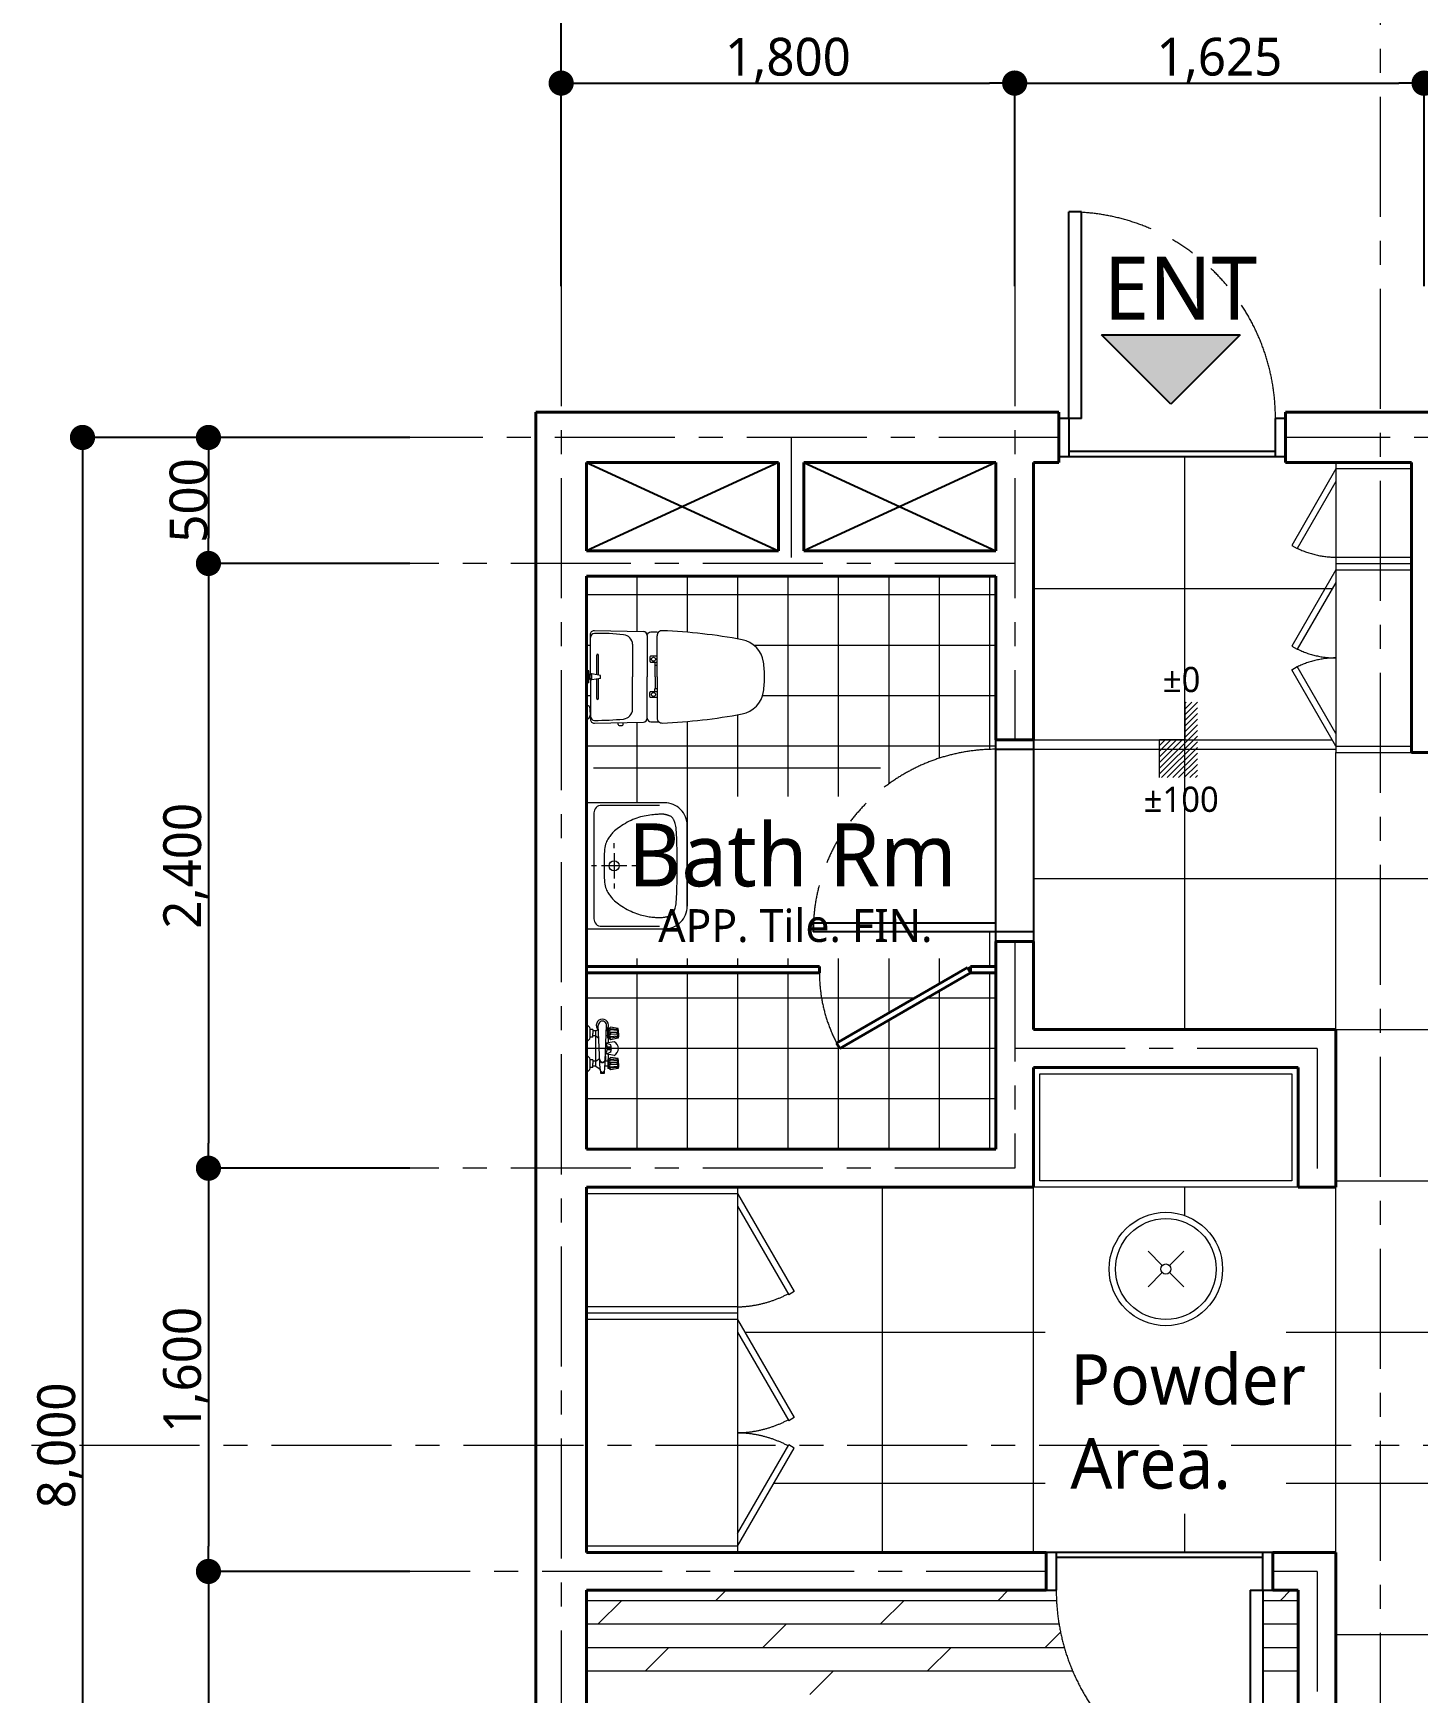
# Model space of a CAD drawing. Header units: millimetres. Extents: x 0 to 25200, y 0 to 17820.
# Drawn here: x 7254 to 12750, y 7928 to 14514 of the extents above; entities that cross this region are included whole.
import ezdxf

# ---------------------------------------------------------------- set-up
doc = ezdxf.new("R2010")
doc.units = ezdxf.units.MM
doc.header["$LTSCALE"] = 15
doc.linetypes.add('CENTER', pattern=[50.8, 31.75, -6.35, 6.35, -6.35])
doc.linetypes.add('PHANTOM', pattern=[63.5, 31.75, -6.35, 6.35, -6.35, 6.35, -6.35])
doc.layers.add('void', color=5, linetype='Continuous', plot=False)
for name, color, linetype, lineweight in [('가구', 4, 'Continuous', 20), ('가상선', 6, 'PHANTOM', 9), ('내벽선', 4, 'Continuous', 40), ('단차', 8, 'Continuous', 9), ('문자', 3, 'Continuous', 20), ('벽체선', 2, 'Continuous', 40), ('벽체중심선', 1, 'CENTER', 9), ('중심선', 1, 'CENTER', 9), ('치수보조선', 7, 'Continuous', 9), ('타일1', 6, 'Continuous', 9), ('타일2', 5, 'Continuous', 9)]:
    doc.layers.add(name, color=color, linetype=linetype, lineweight=lineweight)
for name, color, linetype in [('문-창문', 4, 'Continuous'), ('실선', 7, 'Continuous'), ('제도영역', 7, 'Continuous')]:
    doc.layers.add(name, color=color, linetype=linetype)
doc.styles.add('H1', font='malgun.ttf', dxfattribs={"height": 150})
doc.dimstyles.new('서현', dxfattribs={"dimtxt": 150, "dimasz": 100, "dimexe": 1.25, "dimexo": 0.625, "dimtad": 1, "dimdec": 4, "dimdsep": 46, "dimlunit": 6, "dimtxsty": 'H1', "dimblk": 'DOT', "dimcen": 2.5, "dimclrd": 256, "dimadec": 0, "dimazin": 0, "dimtfac": 1, "dimtdec": 4, "dimtmove": 0, "dimatfit": 3, "dimfxl": 1, "dimarcsym": 0})

# ---------------------------------------------------------------- blocks, each defined once
blk = doc.blocks.new('_Dot')
at = {"color": 0, "linetype": 'ByBlock', "lineweight": -2}
blk.add_line((-0.5, 0), (-1, 0), dxfattribs=at)
at = {"color": 0, "linetype": 'ByBlock', "const_width": 0.5}
blk.add_lwpolyline([(-0.25, 0, 1), (0.25, 0, 1)], format="xyb", close=True, dxfattribs=at)
blk = doc.blocks.new('*D1')
at = {"layer": 'Defpoints', "color": 0, "transparency": 16777216}
for p in [(15850, 14792.8), (9350, 13510), (15850, 13510)]:
    blk.add_point(p, dxfattribs=at)
at = {"layer": '치수보조선', "color": 0, "lineweight": -2, "transparency": 16777216}
for p, q in [((9350, 13510.6), (9350, 14794)), ((15850, 13510.6), (15850, 14794))]:
    blk.add_line(p, q, dxfattribs=at)
at = {"layer": '치수보조선', "lineweight": -2, "transparency": 16777216}
blk.add_line((9450, 14792.8), (15750, 14792.8), dxfattribs=at)
at = {"layer": '치수보조선', "lineweight": -2, "transparency": 16777216, "xscale": 100, "yscale": 100, "zscale": 100, "rotation": 180}
blk.add_blockref('_Dot', (9350, 14792.8), dxfattribs=at)
at = {"layer": '치수보조선', "lineweight": -2, "transparency": 16777216, "xscale": 100, "yscale": 100, "zscale": 100}
blk.add_blockref('_Dot', (15850, 14792.8), dxfattribs=at)
at = {"layer": '치수보조선', "color": 0, "transparency": 16777216, "insert": (12600, 14883.5), "char_height": 150, "attachment_point": 5, "style": 'H1'}
blk.add_mtext('6,500', dxfattribs=at)
blk = doc.blocks.new('*D2')
at = {"layer": 'Defpoints', "color": 0, "transparency": 16777216}
for p in [(11150, 14316.2), (9350, 13510), (11150, 13510)]:
    blk.add_point(p, dxfattribs=at)
at = {"layer": '치수보조선', "color": 0, "lineweight": -2, "transparency": 16777216}
for p, q in [((9350, 13510.6), (9350, 14317.4)), ((11150, 13510.6), (11150, 14317.4))]:
    blk.add_line(p, q, dxfattribs=at)
at = {"layer": '치수보조선', "lineweight": -2, "transparency": 16777216}
blk.add_line((9450, 14316.2), (11050, 14316.2), dxfattribs=at)
at = {"layer": '치수보조선', "lineweight": -2, "transparency": 16777216, "xscale": 100, "yscale": 100, "zscale": 100, "rotation": 180}
blk.add_blockref('_Dot', (9350, 14316.2), dxfattribs=at)
at = {"layer": '치수보조선', "lineweight": -2, "transparency": 16777216, "xscale": 100, "yscale": 100, "zscale": 100}
blk.add_blockref('_Dot', (11150, 14316.2), dxfattribs=at)
at = {"layer": '치수보조선', "color": 0, "transparency": 16777216, "insert": (10250, 14407.3), "char_height": 150, "attachment_point": 5, "style": 'H1'}
blk.add_mtext('1,800', dxfattribs=at)
blk = doc.blocks.new('*D3')
at = {"layer": 'Defpoints', "color": 0, "transparency": 16777216}
for p in [(12775, 14316.3), (11150, 13510), (12775, 13510)]:
    blk.add_point(p, dxfattribs=at)
at = {"layer": '치수보조선', "color": 0, "lineweight": -2, "transparency": 16777216}
for p, q in [((11150, 13510.6), (11150, 14317.5)), ((12775, 13510.6), (12775, 14317.5))]:
    blk.add_line(p, q, dxfattribs=at)
at = {"layer": '치수보조선', "lineweight": -2, "transparency": 16777216}
blk.add_line((11250, 14316.3), (12675, 14316.3), dxfattribs=at)
at = {"layer": '치수보조선', "lineweight": -2, "transparency": 16777216, "xscale": 100, "yscale": 100, "zscale": 100, "rotation": 180}
blk.add_blockref('_Dot', (11150, 14316.3), dxfattribs=at)
at = {"layer": '치수보조선', "lineweight": -2, "transparency": 16777216, "xscale": 100, "yscale": 100, "zscale": 100}
blk.add_blockref('_Dot', (12775, 14316.3), dxfattribs=at)
at = {"layer": '치수보조선', "color": 0, "transparency": 16777216, "insert": (11962.5, 14407.4), "char_height": 150, "attachment_point": 5, "style": 'H1'}
blk.add_mtext('1,625', dxfattribs=at)
blk = doc.blocks.new('*D4')
at = {"layer": 'Defpoints', "color": 0, "transparency": 16777216}
for p in [(13075, 14315.9), (12775, 13510), (13075, 13510)]:
    blk.add_point(p, dxfattribs=at)
at = {"layer": '치수보조선', "color": 0, "lineweight": -2, "transparency": 16777216}
for p, q in [((12775, 13510.6), (12775, 14317.1)), ((13075, 13510.6), (13075, 14317.1))]:
    blk.add_line(p, q, dxfattribs=at)
at = {"layer": '치수보조선', "lineweight": -2, "transparency": 16777216}
for p, q in [((12875, 14315.9), (12975, 14315.9)), ((13075, 14315.9), (13498.7, 14315.9))]:
    blk.add_line(p, q, dxfattribs=at)
at = {"layer": '치수보조선', "lineweight": -2, "transparency": 16777216, "xscale": 100, "yscale": 100, "zscale": 100, "rotation": 180}
blk.add_blockref('_Dot', (12775, 14315.9), dxfattribs=at)
at = {"layer": '치수보조선', "lineweight": -2, "transparency": 16777216, "xscale": 100, "yscale": 100, "zscale": 100}
blk.add_blockref('_Dot', (13075, 14315.9), dxfattribs=at)
at = {"layer": '치수보조선', "color": 0, "transparency": 16777216, "insert": (13336.8, 14394), "char_height": 150, "attachment_point": 5, "style": 'H1'}
blk.add_mtext('300', dxfattribs=at)
blk = doc.blocks.new('*D6')
at = {"layer": 'Defpoints', "color": 0, "transparency": 16777216}
for p in [(8750, 12910), (7450, 4910), (8750, 4910)]:
    blk.add_point(p, dxfattribs=at)
at = {"layer": '치수보조선', "color": 0, "lineweight": -2, "transparency": 16777216}
for p, q in [((8749.4, 12910), (7448.8, 12910)), ((8749.4, 4910), (7448.8, 4910))]:
    blk.add_line(p, q, dxfattribs=at)
at = {"layer": '치수보조선', "lineweight": -2, "transparency": 16777216}
blk.add_line((7450, 12810), (7450, 5010), dxfattribs=at)
at = {"layer": '치수보조선', "lineweight": -2, "transparency": 16777216, "xscale": 100, "yscale": 100, "zscale": 100}
for p, rotation in [((7450, 12910), 90), ((7450, 4910), 270)]:
    blk.add_blockref('_Dot', p, dxfattribs=dict(at, rotation=rotation))
at = {"layer": '치수보조선', "color": 0, "transparency": 16777216, "insert": (7359.3, 8910), "char_height": 150, "attachment_point": 5, "rotation": 90, "style": 'H1'}
blk.add_mtext('8,000', dxfattribs=at)
blk = doc.blocks.new('*D7')
at = {"layer": 'Defpoints', "color": 0, "transparency": 16777216}
for p in [(8750, 12910), (7950, 12410), (8750, 12410)]:
    blk.add_point(p, dxfattribs=at)
at = {"layer": '치수보조선', "color": 0, "lineweight": -2, "transparency": 16777216}
for p, q in [((8749.4, 12910), (7948.8, 12910)), ((8749.4, 12410), (7948.8, 12410))]:
    blk.add_line(p, q, dxfattribs=at)
at = {"layer": '치수보조선', "lineweight": -2, "transparency": 16777216}
blk.add_line((7950, 12810), (7950, 12510), dxfattribs=at)
at = {"layer": '치수보조선', "lineweight": -2, "transparency": 16777216, "xscale": 100, "yscale": 100, "zscale": 100}
for p, rotation in [((7950, 12910), 90), ((7950, 12410), 270)]:
    blk.add_blockref('_Dot', p, dxfattribs=dict(at, rotation=rotation))
at = {"layer": '치수보조선', "color": 0, "transparency": 16777216, "insert": (7871.9, 12660), "char_height": 150, "attachment_point": 5, "rotation": 90, "style": 'H1'}
blk.add_mtext('500', dxfattribs=at)
blk = doc.blocks.new('*D8')
at = {"layer": 'Defpoints', "color": 0, "transparency": 16777216}
for p in [(8750, 12410), (7950, 10010), (8750, 10010)]:
    blk.add_point(p, dxfattribs=at)
at = {"layer": '치수보조선', "color": 0, "lineweight": -2, "transparency": 16777216}
for p, q in [((8749.4, 12410), (7948.8, 12410)), ((8749.4, 10010), (7948.8, 10010))]:
    blk.add_line(p, q, dxfattribs=at)
at = {"layer": '치수보조선', "lineweight": -2, "transparency": 16777216}
blk.add_line((7950, 12310), (7950, 10110), dxfattribs=at)
at = {"layer": '치수보조선', "lineweight": -2, "transparency": 16777216, "xscale": 100, "yscale": 100, "zscale": 100}
for p, rotation in [((7950, 12410), 90), ((7950, 10010), 270)]:
    blk.add_blockref('_Dot', p, dxfattribs=dict(at, rotation=rotation))
at = {"layer": '치수보조선', "color": 0, "transparency": 16777216, "insert": (7859.3, 11210), "char_height": 150, "attachment_point": 5, "rotation": 90, "style": 'H1'}
blk.add_mtext('2,400', dxfattribs=at)
blk = doc.blocks.new('*D9')
at = {"layer": 'Defpoints', "color": 0, "transparency": 16777216}
for p in [(8750, 10010), (7950, 8410), (8750, 8410)]:
    blk.add_point(p, dxfattribs=at)
at = {"layer": '치수보조선', "color": 0, "lineweight": -2, "transparency": 16777216}
for p, q in [((8749.4, 10010), (7948.8, 10010)), ((8749.4, 8410), (7948.8, 8410))]:
    blk.add_line(p, q, dxfattribs=at)
at = {"layer": '치수보조선', "lineweight": -2, "transparency": 16777216}
blk.add_line((7950, 9910), (7950, 8510), dxfattribs=at)
at = {"layer": '치수보조선', "lineweight": -2, "transparency": 16777216, "xscale": 100, "yscale": 100, "zscale": 100}
for p, rotation in [((7950, 10010), 90), ((7950, 8410), 270)]:
    blk.add_blockref('_Dot', p, dxfattribs=dict(at, rotation=rotation))
at = {"layer": '치수보조선', "color": 0, "transparency": 16777216, "insert": (7858.9, 9210), "char_height": 150, "attachment_point": 5, "rotation": 90, "style": 'H1'}
blk.add_mtext('1,600', dxfattribs=at)
blk = doc.blocks.new('*D10')
at = {"layer": 'Defpoints', "color": 0, "transparency": 16777216}
for p in [(8750, 8410), (7950, 4910), (8750, 4910)]:
    blk.add_point(p, dxfattribs=at)
at = {"layer": '치수보조선', "color": 0, "lineweight": -2, "transparency": 16777216}
for p, q in [((8749.4, 8410), (7948.8, 8410)), ((8749.4, 4910), (7948.8, 4910))]:
    blk.add_line(p, q, dxfattribs=at)
at = {"layer": '치수보조선', "lineweight": -2, "transparency": 16777216}
blk.add_line((7950, 8310), (7950, 5010), dxfattribs=at)
at = {"layer": '치수보조선', "lineweight": -2, "transparency": 16777216, "xscale": 100, "yscale": 100, "zscale": 100}
for p, rotation in [((7950, 8410), 90), ((7950, 4910), 270)]:
    blk.add_blockref('_Dot', p, dxfattribs=dict(at, rotation=rotation))
at = {"layer": '치수보조선', "color": 0, "transparency": 16777216, "insert": (7859.3, 6660), "char_height": 150, "attachment_point": 5, "rotation": 90, "style": 'H1'}
blk.add_mtext('3,500', dxfattribs=at)

msp = doc.modelspace()

# ---------------------------------------------------------------- hatches: boundary and pattern name
at = {"layer": '단차'}
h = msp.add_hatch(dxfattribs=at)
h.set_pattern_fill('ANSI31', color=256, scale=5)
h.set_pattern_definition([(45, (3650, 2377.5), (-11.22532, 11.22532), [])])
h.paths.add_polyline_path([(11875, 11822.5), (11825, 11822.5), (11825, 11710), (11725, 11710), (11725, 11560), (11875, 11560)])
h.paths.add_polyline_path([(11875, 11860), (11825, 11860), (11825, 11822.5), (11875, 11822.5)])
at = {"layer": '제도영역'}
h = msp.add_hatch(color=7, dxfattribs=at)
h.dxf.hatch_style = 1
h.paths.add_polyline_path([(12045, 13317.5), (11495, 13317.5), (11770, 13042.5)])

# ---------------------------------------------------------------- linework, layer by layer
at = {"layer": 'void'}
for p, q in [((10212.5, 12810), (9450, 12460)), ((9450, 12810), (10212.5, 12460)), ((10312.5, 12810), (11075, 12460)), ((11075, 12810), (10312.5, 12460))]:
    msp.add_line(p, q, dxfattribs=at)
at = {"layer": '가구'}
for p, q in [((12425, 12785), (12250, 12481.89111)), ((12725, 12810), (12425, 12810)), ((12425, 12810), (12425, 11660)), ((12725, 12785), (12425, 12785)), ((12725, 11660), (12725, 12810)), ((12425, 12735), (12271.65064, 12469.39111)), ((12250, 12481.89111), (12271.65064, 12469.39111)), ((12425, 12385), (12250, 12081.89111)), ((12425, 12435), (12725, 12435)), ((12425, 12410), (12725, 12410)), ((12425, 12385), (12725, 12385)), ((12425, 12335), (12271.65064, 12069.39111)), ((12250, 12081.89111), (12271.65064, 12069.39111)), ((12250, 11988.10889), (12271.65064, 12000.60889)), ((12425, 11685), (12250, 11988.10889)), ((12425, 11735), (12271.65064, 12000.60889)), ((12425, 11685), (12725, 11685)), ((12425, 11660), (12725, 11660)), ((9560, 11280), (9560, 11300)), ((9490, 11210), (9470, 11210)), ((9610, 11210), (9510, 11210)), ((9560, 11260), (9560, 11160)), ((9650, 11210), (9630, 11210)), ((9560, 11140), (9560, 11120)), ((9464.4, 10529.07314), (9464.4, 10562.85191)), ((9475.37675, 10560.36107), (9464.4, 10560.36107)), ((9475.37675, 10560.36107), (9475.37675, 10545)), ((9487.73387, 10555.00459), (9475.37675, 10555.00459)), ((9475.37675, 10529.63893), (9475.37675, 10545)), ((9487.73387, 10555.00459), (9495.6515, 10561.00676)), ((9487.73387, 10414.99541), (9487.73387, 10555.00459)), ((9504.21003, 10400.07883), (9497.20766, 10577.25457)), ((9523.15761, 10400.07883), (9530.15998, 10577.25457)), ((9535.29873, 10555.00459), (9529.28062, 10555.00459)), ((9540.82519, 10564.13635), (9535.29873, 10564.13635)), ((9535.29873, 10525.86365), (9535.29873, 10564.13635)), ((9540.82519, 10564.13635), (9545.47193, 10570.04898)), ((9540.82519, 10525.86365), (9540.82519, 10564.13635)), ((9542.38591, 10566.12224), (9545.44622, 10563.33815)), ((9545.44622, 10563.33815), (9545.84379, 10559.08054)), ((9572.20194, 10560.89431), (9545.44622, 10563.33815)), ((9575.80127, 10565.12183), (9545.47193, 10570.04898)), ((9571.83761, 10556.75743), (9545.84379, 10559.08054)), ((9572.20194, 10549.28458), (9545.84379, 10548.94428)), ((9545.84379, 10548.94428), (9545.84379, 10545)), ((9545.84379, 10541.05572), (9545.84379, 10545)), ((9572.20194, 10541.39601), (9545.84379, 10541.05572)), ((9575.80127, 10565.12183), (9572.20194, 10560.89431)), ((9572.20194, 10560.89431), (9572.20194, 10556.56789)), ((9572.20194, 10549.28458), (9572.20194, 10545.34029)), ((9572.20194, 10541.39601), (9572.20194, 10545.34029)), ((9575.80127, 10545.34029), (9575.80127, 10565.12183)), ((9577.80754, 10559.57738), (9575.80127, 10559.57738)), ((9575.80127, 10545.34029), (9575.80127, 10525.55875)), ((9577.80754, 10545.34029), (9577.80754, 10559.57738)), ((9577.80754, 10545.34029), (9577.80754, 10531.1032)), ((9475.37675, 10529.63893), (9464.4, 10529.63893)), ((9487.73387, 10534.99541), (9475.37675, 10534.99541)), ((9487.73387, 10534.99541), (9499.22203, 10526.28649)), ((9559.97434, 10511.98109), (9527.37373, 10506.75608)), ((9546.49454, 10499.88483), (9527.37373, 10506.75608)), ((9535.29873, 10534.99541), (9528.48981, 10534.99541)), ((9548.97551, 10490.67042), (9533.06324, 10490.67042)), ((9548.97551, 10479.32958), (9533.06324, 10479.32958)), ((9540.82519, 10525.86365), (9535.29873, 10525.86365)), ((9540.82519, 10525.86365), (9545.47193, 10519.95102)), ((9542.38591, 10523.87776), (9545.44622, 10526.66185)), ((9545.44622, 10526.66185), (9545.84379, 10530.91946)), ((9572.20194, 10529.78627), (9545.44622, 10526.66185)), ((9575.80127, 10525.55875), (9545.47193, 10519.95102)), ((9571.83761, 10533.92315), (9545.84379, 10530.91946)), ((9572.20194, 10529.78627), (9572.20194, 10534.1127)), ((9575.80127, 10525.55875), (9572.20194, 10529.78627)), ((9577.80754, 10531.1032), (9575.80127, 10531.1032)), ((9464.4, 10407.42717), (9464.4, 10441.20593)), ((9475.37675, 10440.36107), (9464.4, 10440.36107)), ((9475.37675, 10409.63893), (9464.4, 10409.63893)), ((9475.37675, 10440.36107), (9475.37675, 10425)), ((9487.73387, 10435.00459), (9475.37675, 10435.00459)), ((9475.37675, 10409.63893), (9475.37675, 10425)), ((9487.73387, 10414.99541), (9475.37675, 10414.99541)), ((9487.73387, 10435.00459), (9502.39056, 10446.1155)), ((9487.73387, 10414.99541), (9504.11117, 10402.58015)), ((9535.29873, 10414.99541), (9523.74715, 10414.99541)), ((9535.29873, 10435.00459), (9524.53796, 10435.00459)), ((9560.73942, 10457.89629), (9525.66486, 10463.5178)), ((9546.49454, 10470.11517), (9527.37373, 10463.24392)), ((9540.82519, 10444.13635), (9535.29873, 10444.13635)), ((9535.29873, 10444.13635), (9535.29873, 10405.86365)), ((9540.82519, 10444.13635), (9545.47193, 10450.04898)), ((9540.82519, 10405.86365), (9540.82519, 10444.13635)), ((9542.38591, 10446.12224), (9545.44622, 10443.33815)), ((9542.38591, 10403.87776), (9545.44622, 10406.66185)), ((9572.20194, 10440.89431), (9545.44622, 10443.33815)), ((9545.44622, 10443.33815), (9545.84379, 10439.08054)), ((9545.44622, 10406.66185), (9545.84379, 10410.91946)), ((9572.20194, 10409.78627), (9545.44622, 10406.66185)), ((9575.80127, 10445.12183), (9545.47193, 10450.04898)), ((9571.83761, 10436.75743), (9545.84379, 10439.08054)), ((9572.20194, 10429.28458), (9545.84379, 10428.94428)), ((9545.84379, 10428.94428), (9545.84379, 10425)), ((9545.84379, 10421.05572), (9545.84379, 10425)), ((9572.20194, 10421.39601), (9545.84379, 10421.05572)), ((9571.83761, 10413.92315), (9545.84379, 10410.91946)), ((9575.80127, 10445.12183), (9572.20194, 10440.89431)), ((9572.20194, 10440.89431), (9572.20194, 10436.56789)), ((9572.20194, 10429.28458), (9572.20194, 10425.34029)), ((9572.20194, 10421.39601), (9572.20194, 10425.34029)), ((9572.20194, 10409.78627), (9572.20194, 10414.1127)), ((9575.80127, 10405.55875), (9572.20194, 10409.78627)), ((9575.80127, 10425.34029), (9575.80127, 10445.12183)), ((9577.80754, 10439.57738), (9575.80127, 10439.57738)), ((9575.80127, 10425.34029), (9575.80127, 10405.55875)), ((9577.80754, 10411.1032), (9575.80127, 10411.1032)), ((9577.80754, 10425.34029), (9577.80754, 10439.57738)), ((9577.80754, 10425.34029), (9577.80754, 10411.1032)), ((9507.81468, 10386.19771), (9507.81468, 10393.68836)), ((9520.23286, 10386.19771), (9507.81468, 10386.19771)), ((9520.23286, 10394.3498), (9520.23286, 10386.19771)), ((9540.82519, 10405.86365), (9535.29873, 10405.86365)), ((9540.82519, 10405.86365), (9545.47193, 10399.95102)), ((9575.80127, 10405.55875), (9545.47193, 10399.95102)), ((9450, 9935), (10050, 9935)), ((9450, 8485), (9450, 9935)), ((9450, 9910), (10050, 9910)), ((10050, 9935), (10050, 8485)), ((10050, 9910), (10275, 9520.28857)), ((10050, 9860), (10253.34936, 9507.78857)), ((11679.28932, 9680.71068), (11735.85786, 9624.14214)), ((11764.14214, 9624.14214), (11820.71068, 9680.71068)), ((11735.85786, 9595.85786), (11679.28932, 9539.28932)), ((11764.14214, 9595.85786), (11820.71068, 9539.28932)), ((10275, 9520.28857), (10253.34936, 9507.78857)), ((10050, 9460), (9450, 9460)), ((10050, 9435), (9450, 9435)), ((10050, 9410), (9450, 9410)), ((10050, 9410), (10275, 9020.28857)), ((10050, 9360), (10253.34936, 9007.78857)), ((10275, 9020.28857), (10253.34936, 9007.78857)), ((10050, 8560), (10253.34936, 8912.21143)), ((10050, 8510), (10275, 8899.71143)), ((10275, 8899.71143), (10253.34936, 8912.21143)), ((10050, 8510), (9450, 8510)), ((10050, 8485), (9450, 8485))]:
    msp.add_line(p, q, dxfattribs=at)
at = {"layer": '가구', "color": 4}
for p, q in [((9691.40106, 12124.35319), (9691.40106, 11960)), ((9730.66252, 11960), (9730.66252, 12123.27747)), ((9466.40106, 11967.9788), (9466.40106, 12116.58781)), ((9633.59573, 12089.23368), (9633.59573, 11960)), ((9466.40106, 11952.0212), (9466.40106, 11803.41219)), ((9633.59573, 11830.76632), (9633.59573, 11960)), ((9691.40106, 11795.64681), (9691.40106, 11960)), ((9730.66252, 11960), (9730.66252, 11796.72253)), ((9465, 11820.27102), (9465, 11832.75768)), ((9465, 11820.27102), (9465, 11807.78436))]:
    msp.add_line(p, q, dxfattribs=at)
at = {"layer": '가구', "linetype": 'Continuous'}
for p, q in [((9491, 11968.49796), (9491, 12046.5)), ((9498, 11967.4656), (9498, 12046.5)), ((9723.61425, 11960), (9723.61425, 12006.31703)), ((9460, 11984), (9450, 11984)), ((9460, 11936), (9450, 11936)), ((9460, 11936), (9460, 11984)), ((9464.74969, 11966.94198), (9460, 11972.38585)), ((9464.74969, 11953.05802), (9460, 11947.61415)), ((9471.74969, 11971.337), (9464.74969, 11966.94198)), ((9464.74969, 11953.05802), (9464.74969, 11966.94198)), ((9471.74969, 11948.663), (9464.74969, 11953.05802)), ((9506.11459, 11965.9908), (9471.74969, 11971.337)), ((9471.74969, 11948.663), (9471.74969, 11971.337)), ((9506.11459, 11954.0092), (9471.74969, 11948.663)), ((9491, 11873.5), (9491, 11951.48579)), ((9498, 11873.5), (9498, 11952.52484)), ((9506.11459, 11954.0092), (9506.11459, 11965.9908)), ((9723.61425, 11960), (9723.61425, 11913.68297)), ((9576.36406, 11771.05051), (9576.36406, 11778.25869)), ((9580.36406, 11767.05051), (9592.48034, 11767.05051)), ((9596.48034, 11771.05051), (9596.48034, 11778.73806))]:
    msp.add_line(p, q, dxfattribs=at)
at = {"layer": '가구', "color": 4}
for points in [[(9466.40106, 12116.58781), (9466.40106, 12129, -0.4212091712), (9481.75841, 12143.99574), (9676.75841, 12139.34893, -0.0016585691)], [(9691.40106, 12124.35319, -0.371723976), (9706.10662, 12138.75208, -0.0035151689), (9737.02826, 12137.90987, -0.3205412258)], [(9466.40106, 11803.41219), (9466.40106, 11791, 0.4212091712), (9481.75841, 11776.00426), (9676.75841, 11780.65107, 0.0016585691)], [(9691.40106, 11795.64681, 0.371723976), (9706.10662, 11781.24792, 0.0035151689), (9737.02826, 11782.09013, 0.3205412258)]]:
    msp.add_lwpolyline(points, format="xyb", dxfattribs=at)
at = {"layer": '가구', "linetype": 'Continuous'}
for points in [[(9730.66252, 12042.56206), (9706.46944, 12042.56206, 0.4142135624), (9702.46944, 12038.56206), (9702.46944, 12022.08792, 0.4142135624), (9706.46944, 12018.08792), (9722.04093, 12018.08792), (9730.66252, 12018.08792)], [(9722.04093, 12018.08792), (9722.04093, 12008.31703, 0.4142135624), (9724.04093, 12006.31703), (9730.66252, 12006.31703)], [(9730.66252, 11877.43794), (9706.46944, 11877.43794, -0.4142135624), (9702.46944, 11881.43794), (9702.46944, 11897.91208, -0.4142135624), (9706.46944, 11901.91208), (9722.04093, 11901.91208), (9730.66252, 11901.91208)], [(9722.04093, 11901.91208), (9722.04093, 11911.68297, -0.4142135624), (9724.04093, 11913.68297), (9730.66252, 11913.68297)]]:
    msp.add_lwpolyline(points, format="xyb", dxfattribs=at)
at = {"layer": '가구'}
msp.add_lwpolyline([(9450, 11460), (9450, 10960), (9760, 10960, 0.4142135624), (9850, 11050), (9850, 11370, 0.4142135624), (9760, 11460)], format="xyb", close=True, dxfattribs=at)
msp.add_lwpolyline([(9740, 11450), (9510, 11450, 0.4142135624), (9480, 11420), (9480, 11000, 0.4142135624), (9510, 10970), (9740, 10970)], format="xyb", dxfattribs=at)
for points in [[(9808.33333, 11333.33333), (9807.63346, 11343.8265), (9806.79688, 11352.90365), (9805.8431, 11360.71126), (9804.79167, 11367.39583), (9803.66211, 11373.10384), (9802.47396, 11377.98177), (9801.24674, 11382.17611), (9800, 11385.83333), (9798.74837, 11389.0804), (9797.48698, 11391.96615), (9796.20605, 11394.51986), (9794.89583, 11396.77083), (9793.54655, 11398.74837), (9792.14844, 11400.48177), (9790.69173, 11402.00033), (9789.16667, 11403.33333), (9787.56673, 11404.50846), (9785.89844, 11405.54688), (9784.17155, 11406.4681), (9782.39583, 11407.29167), (9780.58105, 11408.03711), (9778.73698, 11408.72396), (9776.87337, 11409.37174), (9775, 11410), (9773.12337, 11410.62337), (9771.23698, 11411.23698), (9769.33105, 11411.83105), (9767.39583, 11412.39583), (9765.42155, 11412.92155), (9763.39844, 11413.39844), (9761.31673, 11413.81673), (9759.16667, 11414.16667), (9756.92871, 11414.4401), (9754.54427, 11414.63542), (9751.94499, 11414.7526), (9749.0625, 11414.79167), (9745.82845, 11414.7526), (9742.17448, 11414.63542), (9738.03223, 11414.4401), (9733.33333, 11414.16667), (9728.03385, 11413.81185), (9722.1875, 11413.35938), (9715.8724, 11412.78971), (9709.16667, 11412.08333), (9702.14844, 11411.2207), (9694.89583, 11410.18229), (9687.48698, 11408.94857), (9680, 11407.5), (9672.5, 11405.81868), (9665, 11403.89323), (9657.5, 11401.71387), (9650, 11399.27083), (9642.5, 11396.55436), (9635, 11393.55469), (9627.5, 11390.26204), (9620, 11386.66667), (9612.51302, 11382.77181), (9605.10417, 11378.63281), (9597.85156, 11374.31803), (9590.83333, 11369.89583), (9584.1276, 11365.43457), (9577.8125, 11361.0026), (9571.96615, 11356.66829), (9566.66667, 11352.5), (9561.96615, 11348.54655), (9557.8125, 11344.77865), (9554.1276, 11341.14746), (9550.83333, 11337.60417), (9547.85156, 11334.09993), (9545.10417, 11330.58594), (9542.51302, 11327.01335), (9540, 11323.33333), (9537.50651, 11319.49382), (9535.05208, 11315.42969), (9532.67578, 11311.07259), (9530.41667, 11306.35417), (9528.3138, 11301.20605), (9526.40625, 11295.5599), (9524.73307, 11289.34733), (9523.33333, 11282.5), (9522.23307, 11274.97559), (9521.40625, 11266.83594), (9520.8138, 11258.16895), (9520.41667, 11249.0625), (9520.17578, 11239.60449), (9520.05208, 11229.88281), (9520.00651, 11219.98535), (9520, 11210), (9520.00651, 11200.01465), (9520.05208, 11190.11719), (9520.17578, 11180.39551), (9520.41667, 11170.9375), (9520.8138, 11161.83105), (9521.40625, 11153.16406), (9522.23307, 11145.02441), (9523.33333, 11137.5), (9524.73307, 11130.65267), (9526.40625, 11124.4401), (9528.3138, 11118.79395), (9530.41667, 11113.64583), (9532.67578, 11108.92741), (9535.05208, 11104.57031), (9537.50651, 11100.50618), (9540, 11096.66667), (9542.51302, 11092.98665), (9545.10417, 11089.41406), (9547.85156, 11085.90007), (9550.83333, 11082.39583), (9554.1276, 11078.85254), (9557.8125, 11075.22135), (9561.96615, 11071.45345), (9566.66667, 11067.5), (9571.96615, 11063.33171), (9577.8125, 11058.9974), (9584.1276, 11054.56543), (9590.83333, 11050.10417), (9597.85156, 11045.68197), (9605.10417, 11041.36719), (9612.51302, 11037.22819), (9620, 11033.33333), (9627.49349, 11029.73796), (9634.94792, 11026.44531), (9642.32422, 11023.44564), (9649.58333, 11020.72917), (9656.6862, 11018.28613), (9663.59375, 11016.10677), (9670.26693, 11014.18132), (9676.66667, 11012.5), (9682.76693, 11011.05143), (9688.59375, 11009.81771), (9694.1862, 11008.7793), (9699.58333, 11007.91667), (9704.82422, 11007.21029), (9709.94792, 11006.64063), (9714.99349, 11006.18815), (9720, 11005.83333), (9724.99186, 11005.5599), (9729.9349, 11005.36458), (9734.78027, 11005.2474), (9739.47917, 11005.20833), (9743.98275, 11005.2474), (9748.24219, 11005.36458), (9752.20866, 11005.5599), (9755.83333, 11005.83333), (9759.08366, 11006.18327), (9761.99219, 11006.60156), (9764.60775, 11007.07845), (9766.97917, 11007.60417), (9769.15527, 11008.16895), (9771.1849, 11008.76302), (9773.11686, 11009.37663), (9775, 11010), (9776.87337, 11010.62826), (9778.73698, 11011.27604), (9780.58105, 11011.96289), (9782.39583, 11012.70833), (9784.17155, 11013.5319), (9785.89844, 11014.45313), (9787.56673, 11015.49154), (9789.16667, 11016.66667), (9790.69173, 11017.99967), (9792.14844, 11019.51823), (9793.54655, 11021.25163), (9794.89583, 11023.22917), (9796.20605, 11025.48014), (9797.48698, 11028.03385), (9798.74837, 11030.9196), (9800, 11034.16667), (9801.24674, 11037.82389), (9802.47396, 11042.01823), (9803.66211, 11046.89616), (9804.79167, 11052.60417), (9805.8431, 11059.28874), (9806.79688, 11067.09635), (9807.63346, 11076.1735), (9808.33333, 11086.66667), (9808.88346, 11098.66536), (9809.29688, 11112.03125), (9809.5931, 11126.56901), (9809.79167, 11142.08333), (9809.91211, 11158.37891), (9809.97396, 11175.26042), (9809.99674, 11192.53255), (9810, 11210), (9809.99674, 11227.46745), (9809.97396, 11244.73958), (9809.91211, 11261.62109), (9809.79167, 11277.91667), (9809.5931, 11293.43099), (9809.29688, 11307.96875), (9808.88346, 11321.33464)], [(11225, 10410), (12275, 10410), (12275, 9935), (11225, 9935)], [(11250, 10385), (12250, 10385), (12250, 9960), (11250, 9960)]]:
    msp.add_lwpolyline(points, close=True, dxfattribs=at)
at = {"layer": '가구', "linetype": 'Continuous'}
for centre in [(9716.40106, 12030), (9716.40106, 11890)]:
    msp.add_circle(centre, 8, dxfattribs=at)
at = {"layer": '가구'}
for centre, radius in [((9560, 11210), 20), ((11750, 9610), 225), ((11750, 9610), 200), ((11750, 9610), 20)]:
    msp.add_circle(centre, radius, dxfattribs=at)
at = {"layer": '가구', "color": 4}
for centre, radius, start, end in [((9482.40106, 12116.58781), 16, 90.688405964, 180), ((9494.22349, 11132.65883), 1000, 84.056252057, 90.688405964), ((9593.63341, 12087.49791), 40, 2.487091867, 84.056252057), ((9676.40106, 12124.35319), 15, 0, 88.634911294), ((9750.66252, 12123.27747), 20, 87.666704099, 180), ((9661.66965, 9939.20091), 2205.88887, 79.391929374, 87.666704099), ((10048.25823, 12003.31071), 105.88887, 8.300742577, 79.391929374), ((9751.40106, 11960), 405.88887, 0, 8.300742577), ((9751.40106, 11960), 405.88887, 351.699257423, 0), ((10048.25823, 11916.68929), 105.88887, 280.608070626, 351.699257423), ((9450, 11832.75768), 15, 0, 90), ((9450, 11807.78436), 15, 270, 0), ((9482.40106, 11803.41219), 16, 180, 269.311594036), ((9494.22349, 12787.34117), 1000, 269.311594036, 275.943747943), ((9593.63341, 11832.50209), 40, 275.943747943, 357.512908133), ((9676.40106, 11795.64681), 15, 271.365088706, 0), ((9750.66252, 11796.72253), 20, 180, 272.333295901), ((9661.66965, 13980.79909), 2205.88887, 272.333295901, 280.608070626)]:
    msp.add_arc(centre, radius, start, end, dxfattribs=at)
at = {"layer": '가구', "linetype": 'Continuous'}
for centre, radius, start, end in [((9494.5, 12046.5), 3.5, 0, 180), ((9494.5, 11873.5), 3.5, 180, 0), ((9580.36406, 11771.05051), 4, 180, 270), ((9592.48034, 11771.05051), 4, 270, 0)]:
    msp.add_arc(centre, radius, start, end, dxfattribs=at)
at = {"layer": '가구'}
for centre, radius, start, end in [((9450, 10562.85191), 14.4, 0, 90), ((9513.68382, 10577.25457), 24.27254, 310.445241982, 229.554758018), ((9513.68382, 10577.25457), 16.47616, 355.473450115, 184.526549885), ((9547.68592, 10554.01241), 5.39253, 109.974838118, 250.025161882), ((9547.68592, 10535.98759), 5.39253, 109.974838118, 250.025161882), ((9570.07586, 10552.92623), 4.21685, 300.277281713, 65.304954926), ((9570.07586, 10537.75435), 4.21685, 294.695045074, 59.722718287), ((9450, 10529.07314), 14.4, 270, 0), ((9495.32096, 10486.36997), 37.9865, 323.016389678, 32.457060437), ((11136.39207, 10485), 1600, 178.53651921, 179.168161103), ((9511.34532, 10485.47976), 37.9865, 335.85307048, 22.285110567), ((9546.6632, 10484.74498), 30.31488, 297.667103751, 63.953799), ((9450, 10441.20593), 14.4, 0, 90), ((9450, 10407.42716), 14.4, 270, 0), ((9513.68383, 10443.04404), 11.58171, 197.713767776, 342.286155789), ((9513.86239, 10441.75304), 12.28492, 205.473991519, 330.611593892), ((11125.03747, 10485.00001), 1600, 181.080174028, 181.790620498), ((11136.39207, 10485), 1600, 180.831838897, 181.46348079), ((9547.68592, 10434.01241), 5.39253, 109.974838118, 250.025161882), ((9547.68592, 10415.98759), 5.39253, 109.974838118, 250.025161882), ((9570.07586, 10432.92623), 4.21685, 300.277281713, 65.304954926), ((9570.07586, 10417.75435), 4.21685, 294.695045074, 59.722718287), ((9513.63439, 10401.32949), 9.60499, 172.518326326, 2.955123789)]:
    msp.add_arc(centre, radius, start, end, dxfattribs=at)
at = {"layer": '가상선'}
for centre, radius, start, end in [((11365, 12985), 820, 0, 86.510675094), ((12425, 12785), 350, 244.096043758, 270), ((12425, 12385), 350, 244.096043758, 270), ((12425, 11685), 350, 90, 115.903956242), ((11075, 10947.5), 725, 90, 177.236142629), ((10975, 10785), 600, 180, 207.61405597), ((10041.4329, 9910), 450.08154, 271.090665037, 297.783771626), ((10041.4329, 9410), 450.08154, 271.090665037, 297.783771626), ((10041.4329, 8510), 450.08154, 62.216228374, 88.909334963), ((12135, 8335), 820, 180, 266.510675094)]:
    msp.add_arc(centre, radius, start, end, dxfattribs=at)
at = {"layer": '내벽선'}
for p, q in [((10375, 10810), (9450, 10810)), ((10375, 10810), (10375, 10785)), ((10962.5, 10806.65064), (10442.88476, 10506.65064)), ((10962.5, 10806.65064), (10975, 10785)), ((11075, 10810), (10975, 10810)), ((10975, 10810), (10975, 10785)), ((10375, 10785), (9450, 10785)), ((10975, 10785), (10455.38476, 10485)), ((11075, 10785), (10975, 10785)), ((10455.38476, 10485), (10442.88476, 10506.65064))]:
    msp.add_line(p, q, dxfattribs=at)
at = {"layer": '단차'}
for p, q in [((11825, 11860), (11825, 11710)), ((11225, 11710), (12410.56624, 11710)), ((11225, 11672.5), (12425, 11672.5)), ((11725, 11560), (11725, 11710)), ((11825, 11710), (11725, 11710))]:
    msp.add_line(p, q, dxfattribs=at)
at = {"layer": '문-창문'}
for p, q in [((11365, 12985), (11365, 13805)), ((11415, 13805), (11365, 13805)), ((11415, 12985), (11415, 13805)), ((11325, 12985), (11325, 12835)), ((11415, 12985), (11325, 12985)), ((11365, 12985), (11365, 12835)), ((12225, 12985), (12185, 12985)), ((12185, 12835), (12185, 12985)), ((12225, 12835), (12225, 12985)), ((11365, 12855), (12185, 12855)), ((11325, 12835), (12225, 12835)), ((11075, 11710), (11225, 11710)), ((11075, 10910), (11075, 11710)), ((11075, 11672.5), (11225, 11672.5)), ((11225, 11710), (11225, 10910)), ((11075, 10982.5), (10350, 10982.5)), ((10350, 10982.5), (10350, 10947.5)), ((11075, 10947.5), (10350, 10947.5)), ((11225, 10947.5), (11075, 10947.5)), ((11225, 10910), (11075, 10910)), ((12175, 8485), (11275, 8485)), ((11275, 8485), (11275, 8335)), ((11315, 8485), (11315, 8335)), ((12135, 8465), (11315, 8465)), ((12135, 8335), (12135, 8485)), ((12175, 8335), (12175, 8485)), ((11275, 8335), (11315, 8335)), ((12085, 8335), (12175, 8335)), ((12085, 8335), (12085, 7515)), ((12135, 8335), (12135, 7515))]:
    msp.add_line(p, q, dxfattribs=at)
at = {"layer": '벽체선'}
for p, q in [((9250, 13010), (9250, 4810)), ((11325, 13010), (9250, 13010)), ((11325, 13010), (11325, 12810)), ((15950, 13010), (12225, 13010)), ((12225, 13010), (12225, 12810)), ((9450, 12810), (9450, 12460)), ((10212.5, 12810), (9450, 12810)), ((10212.5, 12810), (10212.5, 12460)), ((11075, 12810), (10312.5, 12810)), ((10312.5, 12810), (10312.5, 12460)), ((11075, 12810), (11075, 12460)), ((11225, 12810), (11225, 11710)), ((11325, 12810), (11225, 12810)), ((12725, 12810), (12225, 12810)), ((12725, 12810), (12725, 11660)), ((10212.5, 12460), (9450, 12460)), ((11075, 12460), (10312.5, 12460)), ((11075, 12360), (9450, 12360)), ((9450, 12360), (9450, 10085)), ((11075, 12360), (11075, 11710)), ((11225, 11710), (11075, 11710)), ((13125, 11660), (12725, 11660)), ((11225, 10910), (11075, 10910)), ((11075, 10910), (11075, 10085)), ((11225, 10910), (11225, 10560)), ((12425, 10560), (11225, 10560)), ((12425, 10560), (12425, 9935)), ((12275, 10410), (11225, 10410)), ((11225, 10410), (11225, 9935)), ((12275, 10410), (12275, 9935)), ((11075, 10085), (9450, 10085)), ((11225, 9935), (9450, 9935)), ((9450, 9935), (9450, 8485)), ((12275, 9935), (12425, 9935)), ((11275, 8485), (9450, 8485)), ((11275, 8335), (11275, 8485)), ((12425, 8485), (12175, 8485)), ((12175, 8335), (12175, 8485)), ((12425, 8485), (12425, 5010)), ((9450, 8335), (9450, 5010)), ((11275, 8335), (9450, 8335)), ((12275, 8335), (12175, 8335)), ((12275, 8335), (12275, 5010))]:
    msp.add_line(p, q, dxfattribs=at)
at = {"layer": '벽체중심선'}
for p, q in [((9350, 13510), (9350, 4310)), ((11150, 13510), (11150, 11710)), ((11325, 12910), (8750, 12910)), ((10262.5, 12910), (10262.5, 12410)), ((16450, 12910), (12225, 12910)), ((11150, 12410), (8750, 12410)), ((11150, 10910), (11150, 10010)), ((12350, 10485), (11150, 10485)), ((12350, 10485), (12350, 9935)), ((11150, 10010), (8750, 10010)), ((11275, 8410), (8750, 8410)), ((12350, 8410), (12175, 8410)), ((12350, 8410), (12350, 4310))]:
    msp.add_line(p, q, dxfattribs=at)
at = {"layer": '실선'}
for p, q in [((11495, 13317.5), (12045, 13317.5)), ((11770, 13042.5), (11495, 13317.5)), ((12045, 13317.5), (11770, 13042.5))]:
    msp.add_line(p, q, dxfattribs=at)
at = {"layer": '중심선'}
msp.add_line((12600, 17310), (12600, 1080), dxfattribs=at)
at = {"layer": '타일1'}
for p, q in [((11825, 10560), (11825, 12835)), ((11225, 12310), (12410.56624, 12310)), ((12425, 8485), (12425, 11660)), ((11225, 11160), (15150, 11160)), ((12425, 10560), (13950, 10560)), ((12425, 9960), (13950, 9960)), ((10625, 8485), (10625, 9935)), ((11225, 8485), (11225, 9935)), ((11825, 9822.13203), (11825, 9935)), ((10078.86751, 9360), (15350, 9360)), ((11825, 8485), (11825, 9360)), ((10194.33757, 8760), (15350, 8760)), ((12425, 8160), (15750, 8160))]:
    msp.add_line(p, q, dxfattribs=at)
at = {"layer": '타일2'}
for p, q in [((9650, 12360), (9650, 12139.98658)), ((9850, 12360), (9850, 12137.03562)), ((10050, 12360), (10050, 12110.63943)), ((10250, 12360), (10250, 11485)), ((10450, 12360), (10450, 11485)), ((10650, 12360), (10650, 11534.86701)), ((10850, 12360), (10850, 11636.70244)), ((11050, 12360), (11050, 11672.06884)), ((11075, 12285), (9450, 12285)), ((9466.40106, 12085), (9450, 12085)), ((11075, 12085), (10115.63266, 12085)), ((9466.40106, 11885), (9450, 11885)), ((11075, 11885), (10149.29408, 11885)), ((10050, 11809.36057), (10050, 11485)), ((9650, 11780.01342), (9650, 11460)), ((9850, 11782.96438), (9850, 11050)), ((11075, 11685), (9450, 11685)), ((10616.76417, 11598.11993), (9478.30168, 11598.11993)), ((11050, 10947.5), (11050, 10810)), ((9650, 10841.9737), (9650, 10810)), ((9850, 10841.9737), (9850, 10810)), ((10050, 10841.9737), (10050, 10810)), ((10250, 10841.9737), (10250, 10810)), ((10450, 10841.9737), (10450, 10510.75862)), ((10650, 10841.9737), (10650, 10626.22868)), ((10850, 10841.9737), (10850, 10741.69873)), ((9650, 10785), (9650, 10085)), ((9850, 10785), (9850, 10085)), ((10050, 10785), (10050, 10085)), ((10250, 10785), (10250, 10085)), ((11050, 10785), (11050, 10085)), ((10751.79492, 10685), (9450, 10685)), ((11075, 10685), (10801.79492, 10685)), ((10850, 10712.83122), (10850, 10085)), ((10650, 10597.36116), (10650, 10085)), ((11075, 10485), (9450, 10485)), ((10450, 10494.32667), (10450, 10085)), ((11075, 10285), (9450, 10285))]:
    msp.add_line(p, q, dxfattribs=at)
at = {"layer": '타일2', "linetype": 'Continuous'}
for p, q in [((9964.18475, 8294.92525), (10004.25949, 8335)), ((11084.32436, 8294.92564), (11124.39873, 8335)), ((12204.46398, 8294.92602), (12244.53796, 8335)), ((9450, 8294.925), (11315.97986, 8294.925)), ((9497.45987, 8201.58013), (9590.80487, 8294.92513)), ((10617.59949, 8201.58051), (10710.94449, 8294.92551)), ((12135, 8294.925), (12275, 8294.925)), ((9450, 8201.58), (11325.92701, 8201.58)), ((10150.87462, 8108.23538), (10244.21962, 8201.58038)), ((11271.01424, 8108.23576), (11331.94401, 8169.16553)), ((12135, 8201.58), (12275, 8201.58)), ((9450, 8108.235), (11346.97866, 8108.235)), ((9684.14975, 8014.89025), (9777.49475, 8108.23525)), ((10804.28936, 8014.89064), (10897.63436, 8108.23564)), ((12135, 8108.235), (12275, 8108.235)), ((9450, 8014.89), (11380.06319, 8014.89)), ((10337.56449, 7921.54551), (10430.90949, 8014.89051)), ((12135, 8014.89), (12275, 8014.89))]:
    msp.add_line(p, q, dxfattribs=at)

# ---------------------------------------------------------------- texts
at = {"layer": '문자', "attachment_point": 1, "style": 'H1'}
for s, width, insert, char_height in [('ENT', 725, (11502.85179, 13627.65901), 250), ('%%P0', 290, (11737.90723, 11999.52921), 100), ('%%P100', 290, (11662.00127, 11524.14327), 100)]:
    msp.add_mtext_dynamic_manual_height_columns(s, width=width, gutter_width=750, heights=[0], dxfattribs=dict(at, insert=insert, char_height=char_height))
at = {"layer": '문자', "attachment_point": 5, "line_spacing_factor": 0.5, "style": 'H1'}
for s, insert, char_height in [('Bath Rm', (10267.56532, 11251.8784), 250), ('APP. Tile. FIN.', (10279.57119, 10971.80747), 130)]:
    msp.add_mtext_dynamic_manual_height_columns(s, width=2691.6436418, gutter_width=750, heights=[0], dxfattribs=dict(at, insert=insert, char_height=char_height))

# ---------------------------------------------------------------- dimensions: what is measured, and where the dimension line sits
at = {"layer": '치수보조선'}
for base, p1, p2, picture, middle in [((15850, 14792.78386), (9350, 13510), (15850, 13510), '*D1', (12600, 14883.49039)), ((11150, 14316.19031), (9350, 13510), (11150, 13510), '*D2', (10250, 14407.30444)), ((12775, 14316.25), (11150, 13510), (12775, 13510), '*D3', (11962.5, 14407.36413)), ((13075, 14315.87777), (12775, 13510), (13075, 13510), '*D4', (13336.83424, 14393.99937))]:
    dim = msp.add_linear_dim(base=base, p1=p1, p2=p2, dimstyle='서현', dxfattribs=at)
    dim.commit()
    dim.dimension.update_dxf_attribs({"geometry": picture, "text_midpoint": middle})
for base, p1, p2, picture, middle in [((7450, 4910), (8750, 12910), (8750, 4910), '*D6', (7359.29348, 8910)), ((7950, 12410), (8750, 12910), (8750, 12410), '*D7', (7871.8784, 12660)), ((7950, 10010), (8750, 12410), (8750, 10010), '*D8', (7859.29348, 11210)), ((7950, 8410), (8750, 10010), (8750, 8410), '*D9', (7858.88587, 9210)), ((7950, 4910), (8750, 8410), (8750, 4910), '*D10', (7859.29348, 6660))]:
    dim = msp.add_linear_dim(base=base, p1=p1, p2=p2, angle=90, dimstyle='서현', dxfattribs=at)
    dim.commit()
    dim.dimension.update_dxf_attribs({"geometry": picture, "text_midpoint": middle})

# ---------------------------------------------------------------- next in the draw order: texts
at = {"layer": '문자', "insert": (11371.15124, 9271.95731), "char_height": 200, "attachment_point": 1, "style": 'H1', "bg_fill": 3, "box_fill_scale": 1.5, "bg_fill_color": 256, "bg_fill_transparency": 0}
msp.add_mtext_dynamic_manual_height_columns('Powder\\PArea.', width=755.3761747, gutter_width=750, heights=[0], dxfattribs=at)

# ---------------------------------------------------------------- next in the draw order: linework, layer by layer
at = {"layer": '중심선'}
msp.add_line((21630, 8910), (1260, 8910), dxfattribs=at)

doc.saveas('drawing.dxf')
